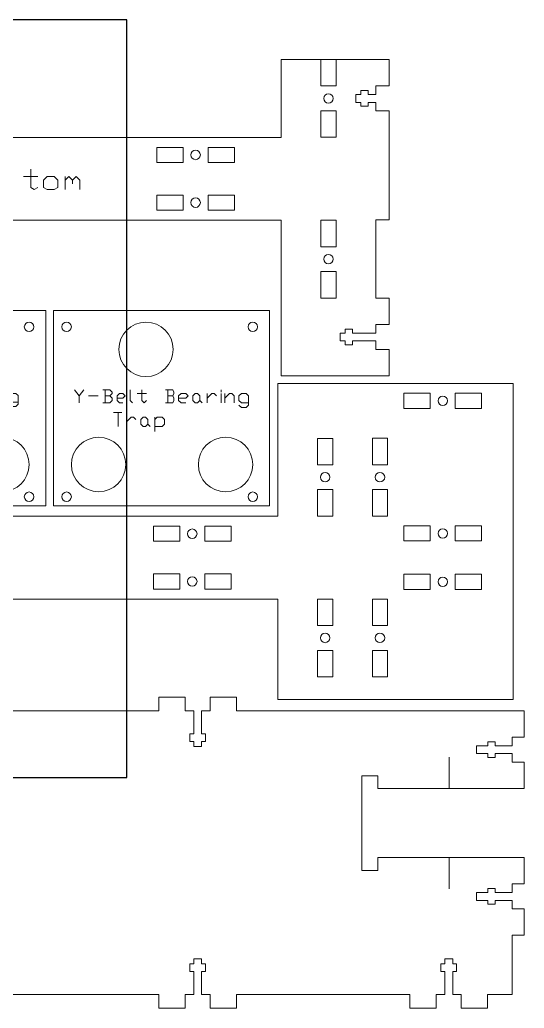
# Model space of a CAD drawing. Header units: inches. Extents: x 0 to 30.3, y 0.5 to 16.1.
# Drawn here: x 22.3 to 30.29, y 0.47 to 16.13 of the extents above; entities that cross this region are included whole.
import ezdxf

# ---------------------------------------------------------------- set-up
doc = ezdxf.new("R2010")
doc.units = ezdxf.units.IN
doc.header["$MEASUREMENT"] = 0
doc.layers.get('0').update_dxf_attribs({"linetype": 'CONTINUOUS', "true_color": 0xffffff})
doc.layers.add('CUT_SHEET_5', color=179, linetype='CONTINUOUS', true_color=0x131326)

# ---------------------------------------------------------------- blocks, each defined once
blk = doc.blocks.new('BORDER')
for p, q in [((24, 0), (0, 0)), ((24, -12), (24, 0)), ((0, -12), (24, -12))]:
    blk.add_line(p, q)
blk = doc.blocks.new('y_belt_bear_trap_1')
at = {"layer": 'CUT_SHEET_5', "color": 3, "lineweight": 15, "true_color": 0x00ff00}
for p, q in [((0, -3.091), (0, 0)), ((0, 0), (3.424, 0)), ((3.424, 0), (3.424, -3.091)), ((3.424, -3.091), (0, -3.091))]:
    blk.add_line(p, q, dxfattribs=at)
at = {"layer": 'CUT_SHEET_5', "color": 1, "lineweight": 15, "true_color": 0xff0000}
for p, q in [((0.208, -0.182), (0.208, -0.182)), ((1.466, -0.183), (1.466, -0.183)), ((3.159, -0.182), (3.159, -0.182)), ((0.715, -2.007), (0.715, -2.007)), ((0.284, -2.438), (0.284, -2.438)), ((1.147, -2.438), (1.147, -2.438)), ((2.296, -2.438), (2.296, -2.438)), ((3.159, -2.438), (3.159, -2.438)), ((0.208, -2.873), (0.208, -2.873)), ((3.159, -2.873), (3.159, -2.873))]:
    blk.add_line(p, q, dxfattribs=at)
at = {"layer": 'CUT_SHEET_5', "color": 7, "lineweight": 15, "true_color": 0xffffff}
for p, q in [((0.46, -1.26), (0.528, -1.346)), ((0.528, -1.346), (0.597, -1.26)), ((0.528, -1.346), (0.528, -1.449)), ((0.666, -1.346), (0.803, -1.346)), ((0.975, -1.26), (0.872, -1.26)), ((0.906, -1.26), (0.906, -1.449)), ((0.975, -1.346), (0.906, -1.346)), ((1.009, -1.294), (0.975, -1.26)), ((0.975, -1.346), (1.009, -1.311)), ((1.009, -1.38), (0.975, -1.346)), ((1.009, -1.311), (1.009, -1.294)), ((1.009, -1.414), (1.009, -1.38)), ((1.113, -1.311), (1.078, -1.346)), ((1.078, -1.346), (1.078, -1.414)), ((1.078, -1.38), (1.164, -1.38)), ((1.164, -1.311), (1.113, -1.311)), ((1.198, -1.346), (1.164, -1.311)), ((1.164, -1.38), (1.198, -1.346)), ((1.267, -1.26), (1.267, -1.414)), ((1.37, -1.311), (1.508, -1.311)), ((1.439, -1.26), (1.439, -1.414)), ((1.886, -1.26), (1.783, -1.26)), ((1.817, -1.26), (1.817, -1.449)), ((1.886, -1.346), (1.817, -1.346)), ((1.903, -1.294), (1.886, -1.26)), ((1.886, -1.346), (1.903, -1.311)), ((1.903, -1.38), (1.886, -1.346)), ((1.903, -1.311), (1.903, -1.294)), ((1.903, -1.414), (1.903, -1.38)), ((2.006, -1.311), (1.972, -1.346)), ((1.972, -1.346), (1.972, -1.414)), ((1.972, -1.38), (2.075, -1.38)), ((2.075, -1.311), (2.006, -1.311)), ((2.109, -1.346), (2.075, -1.311)), ((2.075, -1.38), (2.109, -1.346)), ((2.178, -1.346), (2.212, -1.311)), ((2.178, -1.414), (2.178, -1.346)), ((2.212, -1.311), (2.246, -1.311)), ((2.246, -1.311), (2.281, -1.346)), ((2.281, -1.346), (2.281, -1.414)), ((2.384, -1.38), (2.453, -1.311)), ((2.384, -1.449), (2.384, -1.311)), ((2.453, -1.311), (2.487, -1.311)), ((2.487, -1.311), (2.521, -1.346)), ((2.59, -1.294), (2.59, -1.26)), ((2.59, -1.449), (2.59, -1.311)), ((2.642, -1.38), (2.71, -1.311)), ((2.642, -1.449), (2.642, -1.311)), ((2.71, -1.311), (2.745, -1.311)), ((2.745, -1.311), (2.779, -1.346)), ((2.779, -1.346), (2.779, -1.449)), ((2.882, -1.311), (2.848, -1.346)), ((2.848, -1.346), (2.848, -1.414)), ((2.951, -1.311), (2.882, -1.311)), ((2.985, -1.346), (2.951, -1.311)), ((2.985, -1.483), (2.985, -1.346)), ((0.872, -1.449), (0.975, -1.449)), ((0.975, -1.449), (1.009, -1.414)), ((1.078, -1.414), (1.113, -1.449)), ((1.113, -1.449), (1.164, -1.449)), ((1.267, -1.414), (1.302, -1.449)), ((1.439, -1.414), (1.473, -1.449)), ((1.473, -1.449), (1.508, -1.414)), ((1.783, -1.449), (1.886, -1.449)), ((1.886, -1.449), (1.903, -1.414)), ((1.972, -1.414), (2.006, -1.449)), ((2.006, -1.449), (2.075, -1.449)), ((2.212, -1.449), (2.178, -1.414)), ((2.246, -1.449), (2.212, -1.449)), ((2.281, -1.414), (2.246, -1.449)), ((2.281, -1.414), (2.315, -1.449)), ((2.848, -1.414), (2.882, -1.449)), ((2.848, -1.483), (2.882, -1.518)), ((2.882, -1.449), (2.985, -1.449)), ((2.882, -1.518), (2.951, -1.518)), ((2.951, -1.518), (2.985, -1.483)), ((1.027, -1.586), (1.147, -1.586)), ((1.095, -1.586), (1.095, -1.792)), ((1.216, -1.724), (1.284, -1.655)), ((1.216, -1.792), (1.216, -1.655)), ((1.284, -1.655), (1.319, -1.655)), ((1.319, -1.655), (1.353, -1.689)), ((1.422, -1.689), (1.456, -1.655)), ((1.422, -1.758), (1.422, -1.689)), ((1.456, -1.655), (1.491, -1.655)), ((1.491, -1.655), (1.525, -1.689)), ((1.525, -1.689), (1.525, -1.758)), ((1.628, -1.689), (1.662, -1.655)), ((1.628, -1.861), (1.628, -1.655)), ((1.662, -1.655), (1.731, -1.655)), ((1.731, -1.655), (1.765, -1.689)), ((1.765, -1.689), (1.765, -1.758)), ((1.456, -1.792), (1.422, -1.758)), ((1.491, -1.792), (1.456, -1.792)), ((1.525, -1.758), (1.491, -1.792)), ((1.525, -1.758), (1.559, -1.792)), ((1.731, -1.792), (1.628, -1.792)), ((1.765, -1.758), (1.731, -1.792))]:
    blk.add_line(p, q, dxfattribs=at)
at = {"layer": 'CUT_SHEET_5', "color": 1, "lineweight": 15, "true_color": 0xff0000}
for points, degree in [([(0.208, -0.182), (0.167, -0.182), (0.133, -0.216), (0.133, -0.257)], 3), ([(0.133, -0.257), (0.133, -0.299), (0.167, -0.332), (0.208, -0.332)], 3), ([(0.283, -0.257), (0.283, -0.216), (0.25, -0.182), (0.208, -0.182)], 3), ([(0.208, -0.332), (0.25, -0.332), (0.283, -0.299), (0.283, -0.257)], 3), ([(1.466, -0.183), (1.228, -0.183), (1.035, -0.376), (1.035, -0.614)], 3), ([(1.897, -0.614), (1.898, -0.376), (1.704, -0.183), (1.466, -0.183)], 3), ([(3.159, -0.182), (3.118, -0.182), (3.084, -0.216), (3.084, -0.257)], 3), ([(3.084, -0.257), (3.084, -0.299), (3.118, -0.332), (3.159, -0.332)], 3), ([(3.234, -0.257), (3.234, -0.216), (3.201, -0.182), (3.159, -0.182)], 3), ([(3.159, -0.332), (3.201, -0.332), (3.234, -0.299), (3.234, -0.257)], 3), ([(1.035, -0.614), (1.035, -0.852), (1.228, -1.046), (1.466, -1.046)], 3), ([(1.035, -0.614), (1.035, -0.614), (1.035, -0.614), (1.035, -0.614)], 3), ([(1.466, -1.046), (1.704, -1.046), (1.897, -0.852), (1.897, -0.614)], 3), ([(1.466, -1.046), (1.466, -1.046), (1.466, -1.046)], 2), ([(0.715, -2.007), (0.477, -2.007), (0.284, -2.2), (0.284, -2.438)], 3), ([(1.147, -2.438), (1.147, -2.2), (0.953, -2.007), (0.715, -2.007)], 3), ([(2.728, -2.007), (2.489, -2.007), (2.296, -2.2), (2.296, -2.438)], 3), ([(3.159, -2.438), (3.159, -2.2), (2.966, -2.007), (2.728, -2.007)], 3), ([(0.284, -2.438), (0.284, -2.676), (0.477, -2.869), (0.715, -2.869)], 3), ([(0.715, -2.869), (0.953, -2.869), (1.147, -2.676), (1.147, -2.438)], 3), ([(2.296, -2.438), (2.296, -2.676), (2.489, -2.869), (2.727, -2.869)], 3), ([(2.728, -2.869), (2.966, -2.869), (3.159, -2.676), (3.159, -2.438)], 3), ([(0.208, -2.873), (0.167, -2.873), (0.133, -2.907), (0.133, -2.948)], 3), ([(0.133, -2.948), (0.133, -2.99), (0.167, -3.023), (0.208, -3.023)], 3), ([(0.283, -2.948), (0.283, -2.907), (0.25, -2.873), (0.208, -2.873)], 3), ([(0.208, -3.023), (0.25, -3.023), (0.283, -2.99), (0.283, -2.948)], 3), ([(0.715, -2.869), (0.715, -2.869), (0.715, -2.869), (0.715, -2.869)], 3), ([(2.727, -2.869), (2.728, -2.869), (2.728, -2.869), (2.728, -2.869)], 3), ([(3.159, -2.873), (3.118, -2.873), (3.084, -2.907), (3.084, -2.948)], 3), ([(3.084, -2.948), (3.084, -2.99), (3.118, -3.023), (3.159, -3.023)], 3), ([(3.234, -2.948), (3.234, -2.907), (3.201, -2.873), (3.159, -2.873)], 3), ([(3.159, -3.023), (3.201, -3.023), (3.234, -2.99), (3.234, -2.948)], 3)]:
    blk.add_open_spline(points, degree=degree, dxfattribs=at)
blk = doc.blocks.new('beam_face_1')
at = {"layer": 'CUT_SHEET_5', "color": 3, "lineweight": 15, "true_color": 0x00ff00}
for p, q in [((23.256, 0.215), (22.836, 0.215)), ((22.836, 0.215), (22.836, 0)), ((23.256, 0), (23.256, 0.215)), ((24.069, 0.215), (23.649, 0.215)), ((23.649, 0.215), (23.649, 0)), ((24.069, 0), (24.069, 0.215)), ((22.836, 0), (19.5, 0)), ((23.39, 0), (23.256, 0)), ((23.39, -0.368), (23.39, 0)), ((23.649, 0), (23.515, 0)), ((23.515, 0), (23.515, -0.368)), ((28.629, 0), (24.069, 0)), ((28.629, -0.42), (28.629, 0)), ((23.328, -0.486), (23.328, -0.368)), ((23.328, -0.368), (23.39, -0.368)), ((23.515, -0.368), (23.577, -0.368)), ((23.577, -0.368), (23.577, -0.486)), ((28.436, -0.554), (28.436, -0.42)), ((28.436, -0.42), (28.629, -0.42)), ((23.39, -0.486), (23.328, -0.486)), ((23.39, -0.565), (23.39, -0.486)), ((23.515, -0.565), (23.39, -0.565)), ((23.577, -0.486), (23.515, -0.486)), ((23.515, -0.486), (23.515, -0.565)), ((27.872, -0.679), (27.872, -0.554)), ((27.872, -0.554), (28.05, -0.554)), ((28.05, -0.554), (28.05, -0.492)), ((28.05, -0.492), (28.169, -0.492)), ((28.169, -0.492), (28.169, -0.554)), ((28.169, -0.554), (28.436, -0.554)), ((28.05, -0.679), (27.872, -0.679)), ((28.05, -0.741), (28.05, -0.679)), ((28.169, -0.741), (28.05, -0.741)), ((28.436, -0.679), (28.169, -0.679)), ((28.169, -0.679), (28.169, -0.741)), ((28.436, -0.813), (28.436, -0.679)), ((28.629, -0.813), (28.436, -0.813)), ((28.629, -1.233), (28.629, -0.813)), ((26.053, -2.528), (26.053, -1.029)), ((26.053, -1.029), (26.058, -1.029)), ((26.058, -1.029), (26.068, -1.029)), ((26.068, -1.029), (26.308, -1.029)), ((26.308, -1.029), (26.308, -1.234)), ((26.308, -1.234), (28.436, -1.234)), ((28.436, -1.234), (28.436, -1.233)), ((28.436, -1.233), (28.629, -1.233)), ((28.436, -2.323), (26.308, -2.323)), ((26.308, -2.323), (26.308, -2.528)), ((28.436, -2.324), (28.436, -2.323)), ((28.629, -2.324), (28.436, -2.324)), ((28.629, -2.743), (28.629, -2.324)), ((26.058, -2.528), (26.053, -2.528)), ((26.068, -2.528), (26.058, -2.528)), ((26.308, -2.528), (26.068, -2.528)), ((28.05, -2.877), (28.05, -2.815)), ((28.05, -2.815), (28.169, -2.815)), ((28.169, -2.815), (28.169, -2.877)), ((28.436, -2.877), (28.436, -2.743)), ((28.436, -2.743), (28.629, -2.743)), ((27.872, -3.003), (27.872, -2.877)), ((27.872, -2.877), (28.05, -2.877)), ((28.169, -2.877), (28.436, -2.877)), ((28.05, -3.003), (27.872, -3.003)), ((28.05, -3.065), (28.05, -3.003)), ((28.169, -3.065), (28.05, -3.065)), ((28.436, -3.003), (28.169, -3.003)), ((28.169, -3.003), (28.169, -3.065)), ((28.436, -3.137), (28.436, -3.003)), ((28.629, -3.137), (28.436, -3.137)), ((28.629, -3.557), (28.629, -3.137)), ((28.436, -4.497), (28.436, -3.557)), ((28.436, -3.557), (28.629, -3.557)), ((23.328, -4.129), (23.328, -4.011)), ((23.328, -4.011), (23.39, -4.011)), ((23.39, -4.011), (23.39, -3.932)), ((23.39, -3.932), (23.515, -3.932)), ((23.515, -3.932), (23.515, -4.011)), ((23.515, -4.011), (23.577, -4.011)), ((23.577, -4.011), (23.577, -4.129)), ((27.307, -4.129), (27.307, -4.011)), ((27.307, -4.011), (27.369, -4.011)), ((27.369, -4.011), (27.369, -3.932)), ((27.369, -3.932), (27.495, -3.932)), ((27.495, -3.932), (27.495, -4.011)), ((27.495, -4.011), (27.557, -4.011)), ((27.557, -4.011), (27.557, -4.129)), ((23.39, -4.129), (23.328, -4.129)), ((23.39, -4.497), (23.39, -4.129)), ((23.577, -4.129), (23.515, -4.129)), ((23.515, -4.129), (23.515, -4.497)), ((27.369, -4.129), (27.307, -4.129)), ((27.369, -4.497), (27.369, -4.129)), ((27.557, -4.129), (27.495, -4.129)), ((27.495, -4.129), (27.495, -4.497)), ((19.5, -4.497), (22.836, -4.497)), ((22.836, -4.497), (22.836, -4.712)), ((23.256, -4.712), (23.256, -4.497)), ((23.256, -4.497), (23.39, -4.497)), ((23.515, -4.497), (23.649, -4.497)), ((23.649, -4.497), (23.649, -4.712)), ((24.069, -4.712), (24.069, -4.497)), ((24.069, -4.497), (26.816, -4.497)), ((26.816, -4.497), (26.816, -4.712)), ((27.235, -4.712), (27.235, -4.497)), ((27.235, -4.497), (27.369, -4.497)), ((27.495, -4.497), (27.629, -4.497)), ((27.629, -4.497), (27.629, -4.712)), ((28.049, -4.712), (28.049, -4.497)), ((28.049, -4.497), (28.436, -4.497)), ((22.836, -4.712), (23.256, -4.712)), ((23.649, -4.712), (24.069, -4.712)), ((26.816, -4.712), (27.235, -4.712)), ((27.629, -4.712), (28.049, -4.712))]:
    blk.add_line(p, q, dxfattribs=at)
at = {"layer": 'CUT_SHEET_5', "color": 7, "lineweight": 15, "true_color": 0xffffff}
for p, q in [((27.438, -0.734), (27.438, -1.234)), ((27.438, -2.323), (27.438, -2.823))]:
    blk.add_line(p, q, dxfattribs=at)

msp = doc.modelspace()

# ---------------------------------------------------------------- linework, layer by layer
at = {"layer": 'CUT_SHEET_5', "color": 3, "lineweight": 15, "true_color": 0x00ff00}
for p, q in [((28.155, 15.498), (26.441, 15.498)), ((26.441, 15.498), (26.441, 14.264)), ((28.155, 15.079), (28.155, 15.498)), ((27.94, 14.945), (27.94, 15.079)), ((27.94, 15.079), (28.155, 15.079)), ((27.625, 14.819), (27.625, 14.945)), ((27.625, 14.945), (27.704, 14.945)), ((27.704, 14.945), (27.704, 15.007)), ((27.704, 15.007), (27.822, 15.007)), ((27.822, 15.007), (27.822, 14.945)), ((27.822, 14.945), (27.94, 14.945)), ((27.704, 14.819), (27.625, 14.819)), ((27.704, 14.757), (27.704, 14.819)), ((27.822, 14.757), (27.704, 14.757)), ((27.94, 14.819), (27.822, 14.819)), ((27.822, 14.819), (27.822, 14.757)), ((27.94, 14.685), (27.94, 14.819)), ((28.155, 14.685), (27.94, 14.685)), ((28.155, 12.96), (28.155, 14.685)), ((22.801, 14.264), (13.778, 14.264)), ((26.441, 14.264), (22.801, 14.264)), ((13.777, 12.952), (22.801, 12.952)), ((22.801, 12.952), (26.441, 12.952)), ((26.441, 12.952), (26.441, 11.718)), ((27.94, 11.718), (27.94, 12.96)), ((27.94, 12.96), (28.155, 12.96)), ((26.441, 11.718), (26.441, 10.485)), ((28.155, 11.718), (27.94, 11.718)), ((28.155, 11.298), (28.155, 11.718)), ((22.832, 8.43), (22.832, 11.52)), ((22.832, 11.52), (26.255, 11.52)), ((26.255, 11.52), (26.255, 8.43)), ((27.94, 11.165), (27.94, 11.298)), ((27.94, 11.298), (28.155, 11.298)), ((27.376, 11.039), (27.376, 11.165)), ((27.376, 11.165), (27.454, 11.165)), ((27.454, 11.165), (27.454, 11.227)), ((27.454, 11.227), (27.572, 11.227)), ((27.572, 11.227), (27.572, 11.165)), ((27.572, 11.165), (27.94, 11.165)), ((27.454, 11.039), (27.376, 11.039)), ((27.454, 10.977), (27.454, 11.039)), ((27.572, 10.977), (27.454, 10.977)), ((27.94, 11.039), (27.572, 11.039)), ((27.572, 11.039), (27.572, 10.977)), ((27.94, 10.905), (27.94, 11.039)), ((28.155, 10.905), (27.94, 10.905)), ((28.155, 10.485), (28.155, 10.905)), ((30.116, 10.363), (26.388, 10.363)), ((26.388, 10.363), (26.388, 8.263)), ((26.441, 10.485), (28.155, 10.485)), ((30.116, 5.359), (30.116, 10.363)), ((26.255, 8.43), (22.832, 8.43)), ((26.388, 8.263), (5.4, 8.263)), ((5.4, 6.952), (26.388, 6.952)), ((26.388, 6.952), (26.388, 5.359)), ((26.388, 5.359), (30.116, 5.359))]:
    msp.add_line(p, q, dxfattribs=at)
at = {"layer": 'CUT_SHEET_5', "color": 1, "lineweight": 15, "true_color": 0xff0000}
for p, q in [((27.071, 15.498), (27.311, 15.498)), ((27.071, 15.078), (27.071, 15.498)), ((27.311, 15.498), (27.311, 15.078)), ((27.311, 15.078), (27.071, 15.078)), ((27.071, 14.684), (27.311, 14.684)), ((27.071, 14.265), (27.071, 14.684)), ((27.311, 14.684), (27.311, 14.265)), ((27.311, 14.265), (27.071, 14.265)), ((24.888, 14.106), (24.469, 14.106)), ((24.469, 14.106), (24.469, 13.866)), ((24.888, 13.866), (24.888, 14.106)), ((25.702, 14.106), (25.282, 14.106)), ((25.282, 14.106), (25.282, 13.866)), ((25.702, 13.866), (25.702, 14.106)), ((24.469, 13.866), (24.888, 13.866)), ((25.282, 13.866), (25.702, 13.866)), ((24.888, 13.35), (24.469, 13.35)), ((24.469, 13.35), (24.469, 13.11)), ((24.888, 13.11), (24.888, 13.35)), ((25.702, 13.35), (25.282, 13.35)), ((25.282, 13.35), (25.282, 13.11)), ((25.702, 13.11), (25.702, 13.35)), ((24.469, 13.11), (24.888, 13.11)), ((25.282, 13.11), (25.702, 13.11)), ((27.071, 12.952), (27.311, 12.952)), ((27.071, 12.532), (27.071, 12.952)), ((27.311, 12.952), (27.311, 12.532)), ((27.311, 12.532), (27.071, 12.532)), ((27.071, 12.139), (27.311, 12.139)), ((27.071, 11.719), (27.071, 12.139)), ((27.311, 12.139), (27.311, 11.719)), ((27.311, 11.719), (27.071, 11.719)), ((23.04, 11.338), (23.04, 11.338)), ((25.991, 11.338), (25.991, 11.338)), ((28.385, 10.212), (28.805, 10.212)), ((28.385, 9.972), (28.385, 10.212)), ((28.805, 10.212), (28.805, 9.972)), ((29.198, 10.212), (29.618, 10.212)), ((29.198, 9.972), (29.198, 10.212)), ((29.618, 10.212), (29.618, 9.972)), ((28.805, 9.972), (28.385, 9.972)), ((29.618, 9.972), (29.198, 9.972)), ((23.547, 9.514), (23.547, 9.514)), ((25.559, 9.514), (25.559, 9.514)), ((27.018, 9.497), (27.258, 9.497)), ((27.018, 9.077), (27.018, 9.497)), ((27.258, 9.497), (27.258, 9.077)), ((27.887, 9.078), (27.887, 9.498)), ((27.887, 9.498), (28.127, 9.498)), ((28.127, 9.498), (28.127, 9.078)), ((23.116, 9.082), (23.116, 9.082)), ((23.978, 9.082), (23.978, 9.082)), ((25.128, 9.082), (25.128, 9.082)), ((25.99, 9.082), (25.99, 9.082)), ((27.258, 9.077), (27.018, 9.077)), ((28.127, 9.078), (27.887, 9.078)), ((23.04, 8.647), (23.04, 8.647)), ((25.991, 8.647), (25.991, 8.647)), ((27.018, 8.684), (27.258, 8.684)), ((27.018, 8.264), (27.018, 8.684)), ((27.258, 8.684), (27.258, 8.264)), ((27.887, 8.265), (27.887, 8.685)), ((27.887, 8.685), (28.127, 8.685)), ((28.127, 8.685), (28.127, 8.265)), ((27.258, 8.264), (27.018, 8.264)), ((28.127, 8.265), (27.887, 8.265)), ((24.835, 8.106), (24.416, 8.106)), ((24.416, 8.106), (24.416, 7.866)), ((24.835, 7.866), (24.835, 8.106)), ((25.649, 8.106), (25.229, 8.106)), ((25.229, 8.106), (25.229, 7.866)), ((25.649, 7.866), (25.649, 8.106)), ((28.385, 7.871), (28.385, 8.111)), ((28.385, 8.111), (28.805, 8.111)), ((28.805, 8.111), (28.805, 7.871)), ((29.198, 7.871), (29.198, 8.111)), ((29.198, 8.111), (29.618, 8.111)), ((29.618, 8.111), (29.618, 7.871)), ((24.416, 7.866), (24.835, 7.866)), ((25.229, 7.866), (25.649, 7.866)), ((28.805, 7.871), (28.385, 7.871)), ((29.618, 7.871), (29.198, 7.871)), ((24.835, 7.35), (24.416, 7.35)), ((24.416, 7.35), (24.416, 7.11)), ((24.835, 7.11), (24.835, 7.35)), ((25.649, 7.35), (25.229, 7.35)), ((25.229, 7.35), (25.229, 7.11)), ((25.649, 7.11), (25.649, 7.35)), ((28.385, 7.345), (28.805, 7.345)), ((28.385, 7.105), (28.385, 7.345)), ((28.805, 7.345), (28.805, 7.105)), ((29.198, 7.345), (29.618, 7.345)), ((29.198, 7.105), (29.198, 7.345)), ((29.618, 7.345), (29.618, 7.105)), ((24.416, 7.11), (24.835, 7.11)), ((25.229, 7.11), (25.649, 7.11)), ((28.805, 7.105), (28.385, 7.105)), ((29.618, 7.105), (29.198, 7.105)), ((27.018, 6.951), (27.258, 6.951)), ((27.018, 6.532), (27.018, 6.951)), ((27.258, 6.951), (27.258, 6.532)), ((27.887, 6.532), (27.887, 6.952)), ((27.887, 6.952), (28.127, 6.952)), ((28.127, 6.952), (28.127, 6.532)), ((27.258, 6.532), (27.018, 6.532)), ((28.127, 6.532), (27.887, 6.532)), ((27.018, 6.138), (27.258, 6.138)), ((27.018, 5.718), (27.018, 6.138)), ((27.258, 6.138), (27.258, 5.718)), ((27.887, 5.719), (27.887, 6.139)), ((27.887, 6.139), (28.127, 6.139)), ((28.127, 6.139), (28.127, 5.719)), ((27.258, 5.718), (27.018, 5.718)), ((28.127, 5.719), (27.887, 5.719))]:
    msp.add_line(p, q, dxfattribs=at)
at = {"layer": 'CUT_SHEET_5', "color": 7, "lineweight": 15, "true_color": 0xffffff}
for p, q in [((22.355, 13.643), (22.585, 13.643)), ((22.47, 13.759), (22.47, 13.47)), ((22.672, 13.586), (22.73, 13.643)), ((22.73, 13.643), (22.845, 13.643)), ((22.845, 13.643), (22.903, 13.586)), ((23.018, 13.586), (23.076, 13.643)), ((23.018, 13.441), (23.018, 13.643)), ((23.076, 13.643), (23.133, 13.586)), ((23.133, 13.586), (23.191, 13.643)), ((23.191, 13.643), (23.249, 13.586)), ((22.47, 13.47), (22.528, 13.441)), ((22.528, 13.441), (22.585, 13.47)), ((22.672, 13.47), (22.672, 13.586)), ((22.73, 13.441), (22.672, 13.47)), ((22.903, 13.47), (22.845, 13.441)), ((22.903, 13.586), (22.903, 13.47)), ((23.133, 13.586), (23.133, 13.528)), ((23.249, 13.586), (23.249, 13.441)), ((22.845, 13.441), (22.73, 13.441)), ((23.163, 10.264), (23.238, 10.171)), ((23.238, 10.171), (23.313, 10.264)), ((23.726, 10.264), (23.614, 10.264)), ((23.651, 10.264), (23.651, 10.058)), ((23.764, 10.227), (23.726, 10.264)), ((23.726, 10.171), (23.764, 10.208)), ((23.764, 10.208), (23.764, 10.227)), ((23.877, 10.208), (23.839, 10.171)), ((23.933, 10.208), (23.877, 10.208)), ((23.97, 10.171), (23.933, 10.208)), ((24.046, 10.264), (24.046, 10.096)), ((24.158, 10.208), (24.308, 10.208)), ((24.233, 10.264), (24.233, 10.096)), ((24.721, 10.264), (24.609, 10.264)), ((24.646, 10.264), (24.646, 10.058)), ((24.74, 10.227), (24.721, 10.264)), ((24.721, 10.171), (24.74, 10.208)), ((24.74, 10.208), (24.74, 10.227)), ((24.853, 10.208), (24.815, 10.171)), ((24.928, 10.208), (24.853, 10.208)), ((24.965, 10.171), (24.928, 10.208)), ((25.04, 10.171), (25.078, 10.208)), ((25.078, 10.208), (25.115, 10.208)), ((25.115, 10.208), (25.153, 10.171)), ((25.266, 10.133), (25.341, 10.208)), ((25.266, 10.058), (25.266, 10.208)), ((25.341, 10.208), (25.378, 10.208)), ((25.378, 10.208), (25.416, 10.171)), ((25.491, 10.227), (25.491, 10.264)), ((25.491, 10.058), (25.491, 10.208)), ((25.547, 10.133), (25.622, 10.208)), ((25.547, 10.058), (25.547, 10.208)), ((25.622, 10.208), (25.66, 10.208)), ((25.66, 10.208), (25.697, 10.171)), ((25.81, 10.208), (25.772, 10.171)), ((25.885, 10.208), (25.81, 10.208)), ((25.923, 10.171), (25.885, 10.208)), ((23.238, 10.171), (23.238, 10.058)), ((23.388, 10.171), (23.539, 10.171)), ((23.614, 10.058), (23.726, 10.058)), ((23.726, 10.171), (23.651, 10.171)), ((23.764, 10.133), (23.726, 10.171)), ((23.726, 10.058), (23.764, 10.096)), ((23.764, 10.096), (23.764, 10.133)), ((23.839, 10.171), (23.839, 10.096)), ((23.839, 10.133), (23.933, 10.133)), ((23.839, 10.096), (23.877, 10.058)), ((23.877, 10.058), (23.933, 10.058)), ((23.933, 10.133), (23.97, 10.171)), ((24.046, 10.096), (24.083, 10.058)), ((24.233, 10.096), (24.271, 10.058)), ((24.271, 10.058), (24.308, 10.096)), ((24.609, 10.058), (24.721, 10.058)), ((24.721, 10.171), (24.646, 10.171)), ((24.74, 10.133), (24.721, 10.171)), ((24.721, 10.058), (24.74, 10.096)), ((24.74, 10.096), (24.74, 10.133)), ((24.815, 10.171), (24.815, 10.096)), ((24.815, 10.133), (24.928, 10.133)), ((24.815, 10.096), (24.853, 10.058)), ((24.853, 10.058), (24.928, 10.058)), ((24.928, 10.133), (24.965, 10.171)), ((25.04, 10.096), (25.04, 10.171)), ((25.078, 10.058), (25.04, 10.096)), ((25.115, 10.058), (25.078, 10.058)), ((25.153, 10.096), (25.115, 10.058)), ((25.153, 10.171), (25.153, 10.096)), ((25.153, 10.096), (25.191, 10.058)), ((25.697, 10.171), (25.697, 10.058)), ((25.772, 10.171), (25.772, 10.096)), ((25.772, 10.096), (25.81, 10.058)), ((25.772, 10.02), (25.81, 9.983)), ((25.81, 10.058), (25.923, 10.058)), ((25.885, 9.983), (25.923, 10.02)), ((25.923, 10.02), (25.923, 10.171)), ((23.783, 9.908), (23.914, 9.908)), ((23.858, 9.908), (23.858, 9.683)), ((25.81, 9.983), (25.885, 9.983)), ((23.989, 9.758), (24.064, 9.833)), ((23.989, 9.683), (23.989, 9.833)), ((24.064, 9.833), (24.102, 9.833)), ((24.102, 9.833), (24.139, 9.795)), ((24.214, 9.795), (24.252, 9.833)), ((24.214, 9.72), (24.214, 9.795)), ((24.252, 9.683), (24.214, 9.72)), ((24.252, 9.833), (24.29, 9.833)), ((24.29, 9.833), (24.327, 9.795)), ((24.327, 9.72), (24.29, 9.683)), ((24.327, 9.795), (24.327, 9.72)), ((24.327, 9.72), (24.365, 9.683)), ((24.44, 9.795), (24.477, 9.833)), ((24.44, 9.607), (24.44, 9.833)), ((24.477, 9.833), (24.552, 9.833)), ((24.552, 9.833), (24.59, 9.795)), ((24.59, 9.72), (24.552, 9.683)), ((24.59, 9.795), (24.59, 9.72)), ((24.29, 9.683), (24.252, 9.683)), ((24.552, 9.683), (24.44, 9.683))]:
    msp.add_line(p, q, dxfattribs=at)
at = {"layer": 'CUT_SHEET_5', "color": 1, "lineweight": 15, "true_color": 0xff0000}
for points, degree in [([(27.191, 14.956), (27.149, 14.956), (27.116, 14.922), (27.116, 14.881)], 3), ([(27.116, 14.881), (27.116, 14.84), (27.149, 14.806), (27.191, 14.806)], 3), ([(27.266, 14.881), (27.266, 14.922), (27.232, 14.956), (27.191, 14.956)], 3), ([(27.191, 14.806), (27.232, 14.806), (27.266, 14.84), (27.266, 14.881)], 3), ([(25.085, 14.061), (25.044, 14.061), (25.01, 14.028), (25.01, 13.986)], 3), ([(25.01, 13.986), (25.01, 13.945), (25.044, 13.911), (25.085, 13.911)], 3), ([(25.16, 13.986), (25.16, 14.028), (25.126, 14.061), (25.085, 14.061)], 3), ([(25.085, 13.911), (25.126, 13.911), (25.16, 13.945), (25.16, 13.986)], 3), ([(25.085, 13.305), (25.044, 13.305), (25.01, 13.272), (25.01, 13.23)], 3), ([(25.01, 13.23), (25.01, 13.189), (25.044, 13.155), (25.085, 13.155)], 3), ([(25.16, 13.23), (25.16, 13.272), (25.126, 13.305), (25.085, 13.305)], 3), ([(25.085, 13.155), (25.126, 13.155), (25.16, 13.189), (25.16, 13.23)], 3), ([(27.191, 12.41), (27.149, 12.41), (27.116, 12.377), (27.116, 12.335)], 3), ([(27.266, 12.335), (27.266, 12.377), (27.232, 12.41), (27.191, 12.41)], 3), ([(27.116, 12.335), (27.116, 12.294), (27.149, 12.26), (27.191, 12.26)], 3), ([(27.191, 12.26), (27.232, 12.26), (27.266, 12.294), (27.266, 12.335)], 3), ([(23.04, 11.338), (22.999, 11.338), (22.965, 11.305), (22.965, 11.263)], 3), ([(23.115, 11.263), (23.115, 11.305), (23.081, 11.338), (23.04, 11.338)], 3), ([(24.298, 11.337), (24.06, 11.337), (23.867, 11.144), (23.867, 10.906)], 3), ([(24.729, 10.906), (24.729, 11.144), (24.536, 11.337), (24.298, 11.337)], 3), ([(25.991, 11.338), (25.95, 11.338), (25.916, 11.305), (25.916, 11.263)], 3), ([(26.066, 11.263), (26.066, 11.305), (26.032, 11.338), (25.991, 11.338)], 3), ([(22.965, 11.263), (22.965, 11.222), (22.999, 11.188), (23.04, 11.188)], 3), ([(23.04, 11.188), (23.081, 11.188), (23.115, 11.222), (23.115, 11.263)], 3), ([(25.916, 11.263), (25.916, 11.222), (25.95, 11.188), (25.991, 11.188)], 3), ([(25.991, 11.188), (26.032, 11.188), (26.066, 11.222), (26.066, 11.263)], 3), ([(23.867, 10.906), (23.867, 10.668), (24.06, 10.475), (24.298, 10.475)], 3), ([(23.867, 10.906), (23.867, 10.906), (23.867, 10.906), (23.867, 10.906)], 3), ([(24.298, 10.475), (24.536, 10.475), (24.729, 10.668), (24.729, 10.906)], 3), ([(24.298, 10.475), (24.298, 10.475), (24.298, 10.475)], 2), ([(29.002, 10.167), (28.96, 10.167), (28.927, 10.133), (28.927, 10.092)], 3), ([(28.927, 10.092), (28.927, 10.05), (28.96, 10.017), (29.002, 10.017)], 3), ([(29.077, 10.092), (29.077, 10.133), (29.043, 10.167), (29.002, 10.167)], 3), ([(29.002, 10.017), (29.043, 10.017), (29.077, 10.05), (29.077, 10.092)], 3), ([(23.547, 9.514), (23.309, 9.514), (23.116, 9.321), (23.116, 9.082)], 3), ([(23.978, 9.082), (23.978, 9.321), (23.785, 9.514), (23.547, 9.514)], 3), ([(25.559, 9.514), (25.321, 9.514), (25.128, 9.321), (25.128, 9.082)], 3), ([(25.99, 9.082), (25.99, 9.321), (25.797, 9.514), (25.559, 9.514)], 3), ([(23.116, 9.082), (23.116, 8.844), (23.309, 8.651), (23.547, 8.651)], 3), ([(23.547, 8.651), (23.785, 8.651), (23.978, 8.844), (23.978, 9.082)], 3), ([(25.128, 9.082), (25.128, 8.844), (25.321, 8.651), (25.559, 8.651)], 3), ([(25.559, 8.651), (25.797, 8.651), (25.99, 8.844), (25.99, 9.082)], 3), ([(27.138, 8.956), (27.096, 8.956), (27.063, 8.922), (27.063, 8.881)], 3), ([(27.213, 8.881), (27.213, 8.922), (27.179, 8.956), (27.138, 8.956)], 3), ([(28.007, 8.956), (27.966, 8.956), (27.932, 8.923), (27.932, 8.881)], 3), ([(28.082, 8.881), (28.082, 8.923), (28.049, 8.956), (28.007, 8.956)], 3), ([(27.063, 8.881), (27.063, 8.839), (27.096, 8.806), (27.138, 8.806)], 3), ([(27.138, 8.806), (27.179, 8.806), (27.213, 8.839), (27.213, 8.881)], 3), ([(27.932, 8.881), (27.932, 8.84), (27.966, 8.806), (28.007, 8.806)], 3), ([(28.007, 8.806), (28.049, 8.806), (28.082, 8.84), (28.082, 8.881)], 3), ([(23.04, 8.647), (22.999, 8.647), (22.965, 8.614), (22.965, 8.572)], 3), ([(23.115, 8.572), (23.115, 8.614), (23.081, 8.647), (23.04, 8.647)], 3), ([(23.547, 8.651), (23.547, 8.651), (23.547, 8.651), (23.547, 8.651)], 3), ([(25.559, 8.651), (25.559, 8.651), (25.559, 8.651)], 2), ([(25.991, 8.647), (25.95, 8.647), (25.916, 8.614), (25.916, 8.572)], 3), ([(26.066, 8.572), (26.066, 8.614), (26.032, 8.647), (25.991, 8.647)], 3), ([(22.965, 8.572), (22.965, 8.531), (22.999, 8.497), (23.04, 8.497)], 3), ([(23.04, 8.497), (23.081, 8.497), (23.115, 8.531), (23.115, 8.572)], 3), ([(25.916, 8.572), (25.916, 8.531), (25.95, 8.497), (25.991, 8.497)], 3), ([(25.991, 8.497), (26.032, 8.497), (26.066, 8.531), (26.066, 8.572)], 3), ([(25.032, 8.061), (24.991, 8.061), (24.957, 8.027), (24.957, 7.986)], 3), ([(24.957, 7.986), (24.957, 7.944), (24.991, 7.911), (25.032, 7.911)], 3), ([(25.107, 7.986), (25.107, 8.027), (25.074, 8.061), (25.032, 8.061)], 3), ([(25.032, 7.911), (25.074, 7.911), (25.107, 7.944), (25.107, 7.986)], 3), ([(29.002, 8.066), (28.96, 8.066), (28.927, 8.032), (28.927, 7.991)], 3), ([(28.927, 7.991), (28.927, 7.949), (28.96, 7.916), (29.002, 7.916)], 3), ([(29.077, 7.991), (29.077, 8.032), (29.043, 8.066), (29.002, 8.066)], 3), ([(29.002, 7.916), (29.043, 7.916), (29.077, 7.949), (29.077, 7.991)], 3), ([(25.032, 7.305), (24.991, 7.305), (24.957, 7.271), (24.957, 7.23)], 3), ([(24.957, 7.23), (24.957, 7.188), (24.991, 7.155), (25.032, 7.155)], 3), ([(25.107, 7.23), (25.107, 7.271), (25.074, 7.305), (25.032, 7.305)], 3), ([(25.032, 7.155), (25.074, 7.155), (25.107, 7.188), (25.107, 7.23)], 3), ([(29.002, 7.3), (28.96, 7.3), (28.927, 7.266), (28.927, 7.225)], 3), ([(28.927, 7.225), (28.927, 7.183), (28.96, 7.15), (29.002, 7.15)], 3), ([(29.077, 7.225), (29.077, 7.266), (29.043, 7.3), (29.002, 7.3)], 3), ([(29.002, 7.15), (29.043, 7.15), (29.077, 7.183), (29.077, 7.225)], 3), ([(27.138, 6.41), (27.096, 6.41), (27.063, 6.376), (27.063, 6.335)], 3), ([(27.063, 6.335), (27.063, 6.293), (27.096, 6.26), (27.138, 6.26)], 3), ([(27.213, 6.335), (27.213, 6.376), (27.179, 6.41), (27.138, 6.41)], 3), ([(27.138, 6.26), (27.179, 6.26), (27.213, 6.293), (27.213, 6.335)], 3), ([(28.007, 6.41), (27.966, 6.41), (27.932, 6.377), (27.932, 6.336)], 3), ([(27.932, 6.336), (27.932, 6.294), (27.966, 6.261), (28.007, 6.261)], 3), ([(28.082, 6.336), (28.082, 6.377), (28.049, 6.41), (28.007, 6.41)], 3), ([(28.007, 6.261), (28.049, 6.261), (28.082, 6.294), (28.082, 6.336)], 3)]:
    msp.add_open_spline(points, degree=degree, dxfattribs=at)

# ---------------------------------------------------------------- block references
msp.add_blockref('BORDER', (-0.007, 16.127))
at = {"layer": 'CUT_SHEET_5'}
for name, p in [('y_belt_bear_trap_1', (19.285, 11.52)), ('beam_face_1', (1.665, 5.182))]:
    msp.add_blockref(name, p, dxfattribs=at)

doc.saveas('drawing.dxf')
